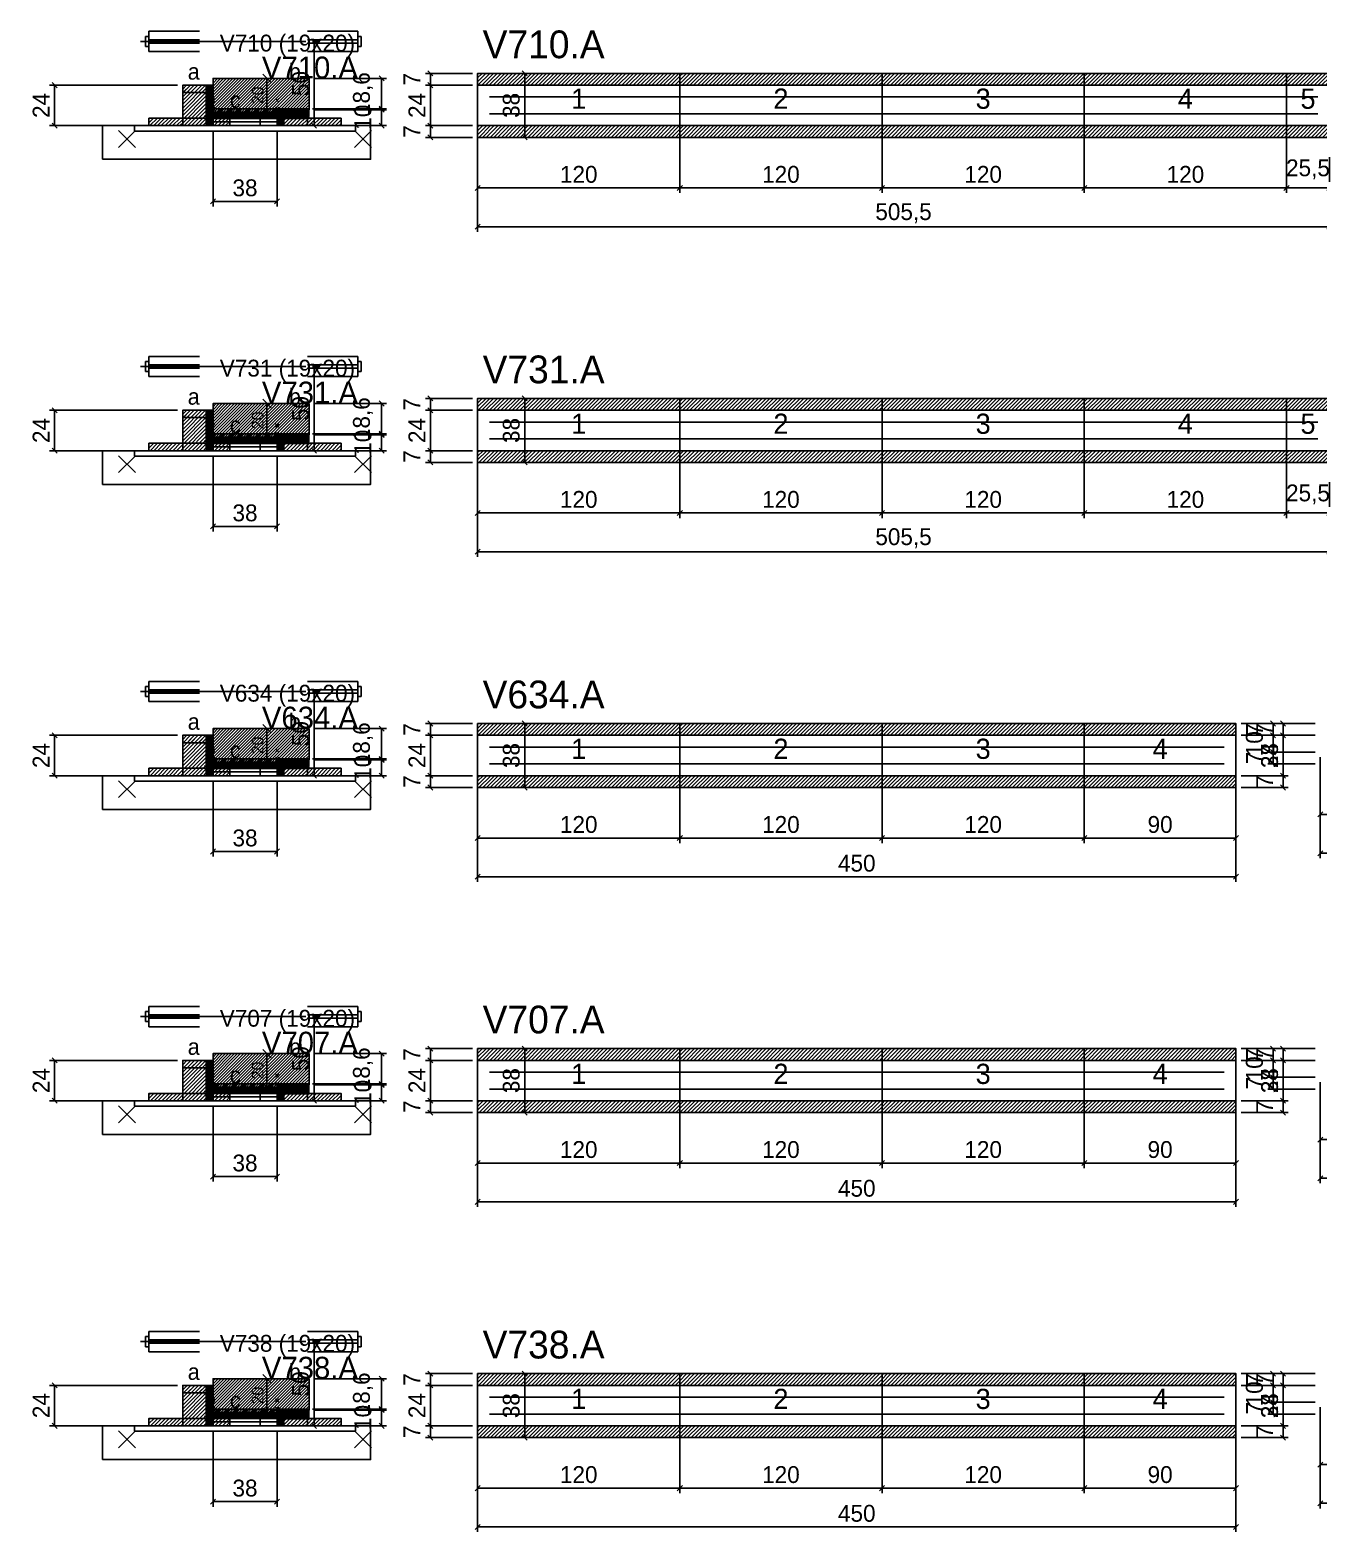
# Model space of a CAD drawing. Extents: x -9000 to 3070, y -6649 to 1250.
# Drawn here: x -69 to 696, y -5684 to -4792 of the extents above; entities that cross this region are included whole.
import ezdxf
from ezdxf.enums import TextEntityAlignment as Align

# ---------------------------------------------------------------- set-up
doc = ezdxf.new("R2010")
doc.units = 0
for name, color, linetype in [('5', 5, 'Continuous'), ('BARRA_ANCORAGEM', 126, 'Continuous'), ('barrote', 126, 'Continuous'), ('CONCRETO', 251, 'Continuous'), ('COTA', 241, 'Continuous'), ('Cota Seção (2x)', 241, 'Continuous'), ('detalhes', 7, 'Continuous'), ('Hachura', 251, 'Continuous'), ('HACHURACONCRETO', 251, 'Continuous'), ('Madeira', 126, 'Continuous'), ('NOMENCLATURA', 7, 'Continuous'), ('Painéis', 200, 'Continuous'), ('presilha', 224, 'Continuous'), ('SARR_2.2x7', 40, 'Continuous'), ('SARRAFO_2_2X7', 40, 'Continuous'), ('SCO-___-LAJ', 224, 'Continuous'), ('TENSOR', 224, 'Continuous'), ('Texto Seção', 7, 'Continuous')]:
    doc.layers.add(name, color=color, linetype=linetype)
doc.dimstyles.new('PAINEL', dxfattribs={"dimtxt": 10, "dimasz": 3, "dimexe": 3, "dimexo": 3, "dimgap": 3, "dimtad": 1, "dimblk": 'OBLIQUE', "dimblk1": 'OBLIQUE', "dimcen": 2.5, "dimclrd": 4, "dimclre": 4, "dimclrt": 240, "dimazin": 3, "dimtfac": 1, "dimtmove": 0, "dimatfit": 3})
doc.dimstyles.new('SECAO2X', dxfattribs={"dimtxt": 7, "dimasz": 5, "dimexe": 3, "dimexo": 3, "dimgap": 2, "dimtad": 3, "dimblk": 'OBLIQUE', "dimblk1": 'OBLIQUE', "dimcen": 2.5, "dimclrd": 4, "dimclre": 4, "dimclrt": 1, "dimazin": 3, "dimtfac": 1, "dimtmove": 0, "dimatfit": 3})

# ---------------------------------------------------------------- blocks, each defined once
blk = doc.blocks.new('PAR_ESQ')
for p, q in [((-1, -1), (1, 1)), ((-1, 1), (1, -1))]:
    blk.add_line(p, q)
blk = doc.blocks.new('PAR_FUNDO_ESQ')
for p, q in [((-1, -1), (1, 1)), ((-1, 1), (1, -1))]:
    blk.add_line(p, q)
blk = doc.blocks.new('PAR_FUNDO_DIR')
for p, q in [((-1, -1), (1, 1)), ((-1, 1), (1, -1))]:
    blk.add_line(p, q)
blk = doc.blocks.new('par_int_esq')
for p, q in [((-1, -1), (1, 1)), ((-1, 1), (1, -1))]:
    blk.add_line(p, q)
blk = doc.blocks.new('par_int_dir')
for p, q in [((-1, -1), (1, 1)), ((-1, 1), (1, -1))]:
    blk.add_line(p, q)
blk = doc.blocks.new('_OBLIQUE')
at = {"color": 0, "linetype": 'BYBLOCK'}
blk.add_line((-0.5, -0.5), (0.5, 0.5), dxfattribs=at)

msp = doc.modelspace()

# ---------------------------------------------------------------- hatches: boundary and pattern name
at = {"layer": 'COTA'}
h = msp.add_hatch(dxfattribs=at)
h.set_pattern_fill('ANSI31', scale=0.4)
h.paths.add_polyline_path([(40, -4841), (40, -4821), (97, -4821), (97, -4839.6), (78, -4839.6), (78, -4841)])
h = msp.add_hatch(dxfattribs=at)
h.set_pattern_fill('ANSI31', scale=0.5)
h.paths.add_polyline_path([(197, -4825), (317, -4825), (317, -4818), (197, -4818)])
h = msp.add_hatch(dxfattribs=at)
h.set_pattern_fill('ANSI31', scale=0.5)
h.paths.add_polyline_path([(317, -4825), (437, -4825), (437, -4818), (317, -4818)])
h = msp.add_hatch(dxfattribs=at)
h.set_pattern_fill('ANSI31', scale=0.5)
h.paths.add_polyline_path([(437, -4825), (557, -4825), (557, -4818), (437, -4818)])
h = msp.add_hatch(dxfattribs=at)
h.set_pattern_fill('ANSI31', scale=0.5)
h.paths.add_polyline_path([(557, -4825), (677, -4825), (677, -4818), (557, -4818)])
h = msp.add_hatch(dxfattribs=at)
h.set_pattern_fill('ANSI31', scale=0.5)
h.paths.add_polyline_path([(677, -4825), (702.5, -4825), (702.5, -4818), (677, -4818)])
h = msp.add_hatch(dxfattribs=at)
h.set_pattern_fill('ANSI31', scale=0.5)
h.paths.add_polyline_path([(197, -4856), (317, -4856), (317, -4849), (197, -4849)])
h = msp.add_hatch(dxfattribs=at)
h.set_pattern_fill('ANSI31', scale=0.5)
h.paths.add_polyline_path([(317, -4856), (437, -4856), (437, -4849), (317, -4849)])
h = msp.add_hatch(dxfattribs=at)
h.set_pattern_fill('ANSI31', scale=0.5)
h.paths.add_polyline_path([(437, -4856), (557, -4856), (557, -4849), (437, -4849)])
h = msp.add_hatch(dxfattribs=at)
h.set_pattern_fill('ANSI31', scale=0.5)
h.paths.add_polyline_path([(557, -4856), (677, -4856), (677, -4849), (557, -4849)])
h = msp.add_hatch(dxfattribs=at)
h.set_pattern_fill('ANSI31', scale=0.5)
h.paths.add_polyline_path([(677, -4856), (702.5, -4856), (702.5, -4849), (677, -4849)])
h = msp.add_hatch(dxfattribs=at)
h.set_pattern_fill('ANSI31', scale=0.5)
h.paths.add_polyline_path([(197, -5018), (317, -5018), (317, -5011), (197, -5011)])
h = msp.add_hatch(dxfattribs=at)
h.set_pattern_fill('ANSI31', scale=0.5)
h.paths.add_polyline_path([(317, -5018), (437, -5018), (437, -5011), (317, -5011)])
h = msp.add_hatch(dxfattribs=at)
h.set_pattern_fill('ANSI31', scale=0.5)
h.paths.add_polyline_path([(437, -5018), (557, -5018), (557, -5011), (437, -5011)])
h = msp.add_hatch(dxfattribs=at)
h.set_pattern_fill('ANSI31', scale=0.5)
h.paths.add_polyline_path([(557, -5018), (677, -5018), (677, -5011), (557, -5011)])
h = msp.add_hatch(dxfattribs=at)
h.set_pattern_fill('ANSI31', scale=0.5)
h.paths.add_polyline_path([(677, -5018), (702.5, -5018), (702.5, -5011), (677, -5011)])
h = msp.add_hatch(dxfattribs=at)
h.set_pattern_fill('ANSI31', scale=0.4)
h.paths.add_polyline_path([(40, -5034), (40, -5014), (97, -5014), (97, -5032.6), (78, -5032.6), (78, -5034)])
h = msp.add_hatch(dxfattribs=at)
h.set_pattern_fill('ANSI31', scale=0.5)
h.paths.add_polyline_path([(197, -5049), (317, -5049), (317, -5042), (197, -5042)])
h = msp.add_hatch(dxfattribs=at)
h.set_pattern_fill('ANSI31', scale=0.5)
h.paths.add_polyline_path([(317, -5049), (437, -5049), (437, -5042), (317, -5042)])
h = msp.add_hatch(dxfattribs=at)
h.set_pattern_fill('ANSI31', scale=0.5)
h.paths.add_polyline_path([(437, -5049), (557, -5049), (557, -5042), (437, -5042)])
h = msp.add_hatch(dxfattribs=at)
h.set_pattern_fill('ANSI31', scale=0.5)
h.paths.add_polyline_path([(557, -5049), (677, -5049), (677, -5042), (557, -5042)])
h = msp.add_hatch(dxfattribs=at)
h.set_pattern_fill('ANSI31', scale=0.5)
h.paths.add_polyline_path([(677, -5049), (702.5, -5049), (702.5, -5042), (677, -5042)])
h = msp.add_hatch(dxfattribs=at)
h.set_pattern_fill('ANSI31', scale=0.4)
h.paths.add_polyline_path([(40, -5227), (40, -5207), (97, -5207), (97, -5225.6), (78, -5225.6), (78, -5227)])
h = msp.add_hatch(dxfattribs=at)
h.set_pattern_fill('ANSI31', scale=0.5)
h.paths.add_polyline_path([(197, -5211), (317, -5211), (317, -5204), (197, -5204)])
h = msp.add_hatch(dxfattribs=at)
h.set_pattern_fill('ANSI31', scale=0.5)
h.paths.add_polyline_path([(317, -5211), (437, -5211), (437, -5204), (317, -5204)])
h = msp.add_hatch(dxfattribs=at)
h.set_pattern_fill('ANSI31', scale=0.5)
h.paths.add_polyline_path([(437, -5211), (557, -5211), (557, -5204), (437, -5204)])
h = msp.add_hatch(dxfattribs=at)
h.set_pattern_fill('ANSI31', scale=0.5)
h.paths.add_polyline_path([(557, -5211), (647, -5211), (647, -5204), (557, -5204)])
h = msp.add_hatch(dxfattribs=at)
h.set_pattern_fill('ANSI31', scale=0.5)
h.paths.add_polyline_path([(197, -5242), (317, -5242), (317, -5235), (197, -5235)])
h = msp.add_hatch(dxfattribs=at)
h.set_pattern_fill('ANSI31', scale=0.5)
h.paths.add_polyline_path([(317, -5242), (437, -5242), (437, -5235), (317, -5235)])
h = msp.add_hatch(dxfattribs=at)
h.set_pattern_fill('ANSI31', scale=0.5)
h.paths.add_polyline_path([(437, -5242), (557, -5242), (557, -5235), (437, -5235)])
h = msp.add_hatch(dxfattribs=at)
h.set_pattern_fill('ANSI31', scale=0.5)
h.paths.add_polyline_path([(557, -5242), (647, -5242), (647, -5235), (557, -5235)])
h = msp.add_hatch(dxfattribs=at)
h.set_pattern_fill('ANSI31', scale=0.4)
h.paths.add_polyline_path([(40, -5420), (40, -5400), (97, -5400), (97, -5418.6), (78, -5418.6), (78, -5420)])
h = msp.add_hatch(dxfattribs=at)
h.set_pattern_fill('ANSI31', scale=0.5)
h.paths.add_polyline_path([(197, -5404), (317, -5404), (317, -5397), (197, -5397)])
h = msp.add_hatch(dxfattribs=at)
h.set_pattern_fill('ANSI31', scale=0.5)
h.paths.add_polyline_path([(317, -5404), (437, -5404), (437, -5397), (317, -5397)])
h = msp.add_hatch(dxfattribs=at)
h.set_pattern_fill('ANSI31', scale=0.5)
h.paths.add_polyline_path([(437, -5404), (557, -5404), (557, -5397), (437, -5397)])
h = msp.add_hatch(dxfattribs=at)
h.set_pattern_fill('ANSI31', scale=0.5)
h.paths.add_polyline_path([(557, -5404), (647, -5404), (647, -5397), (557, -5397)])
h = msp.add_hatch(dxfattribs=at)
h.set_pattern_fill('ANSI31', scale=0.5)
h.paths.add_polyline_path([(197, -5435), (317, -5435), (317, -5428), (197, -5428)])
h = msp.add_hatch(dxfattribs=at)
h.set_pattern_fill('ANSI31', scale=0.5)
h.paths.add_polyline_path([(317, -5435), (437, -5435), (437, -5428), (317, -5428)])
h = msp.add_hatch(dxfattribs=at)
h.set_pattern_fill('ANSI31', scale=0.5)
h.paths.add_polyline_path([(437, -5435), (557, -5435), (557, -5428), (437, -5428)])
h = msp.add_hatch(dxfattribs=at)
h.set_pattern_fill('ANSI31', scale=0.5)
h.paths.add_polyline_path([(557, -5435), (647, -5435), (647, -5428), (557, -5428)])
h = msp.add_hatch(dxfattribs=at)
h.set_pattern_fill('ANSI31', scale=0.5)
h.paths.add_polyline_path([(197, -5597), (317, -5597), (317, -5590), (197, -5590)])
h = msp.add_hatch(dxfattribs=at)
h.set_pattern_fill('ANSI31', scale=0.5)
h.paths.add_polyline_path([(317, -5597), (437, -5597), (437, -5590), (317, -5590)])
h = msp.add_hatch(dxfattribs=at)
h.set_pattern_fill('ANSI31', scale=0.5)
h.paths.add_polyline_path([(437, -5597), (557, -5597), (557, -5590), (437, -5590)])
h = msp.add_hatch(dxfattribs=at)
h.set_pattern_fill('ANSI31', scale=0.5)
h.paths.add_polyline_path([(557, -5597), (647, -5597), (647, -5590), (557, -5590)])
h = msp.add_hatch(dxfattribs=at)
h.set_pattern_fill('ANSI31', scale=0.4)
h.paths.add_polyline_path([(40, -5613), (40, -5593), (97, -5593), (97, -5611.6), (78, -5611.6), (78, -5613)])
h = msp.add_hatch(dxfattribs=at)
h.set_pattern_fill('ANSI31', scale=0.5)
h.paths.add_polyline_path([(197, -5628), (317, -5628), (317, -5621), (197, -5621)])
h = msp.add_hatch(dxfattribs=at)
h.set_pattern_fill('ANSI31', scale=0.5)
h.paths.add_polyline_path([(317, -5628), (437, -5628), (437, -5621), (317, -5621)])
h = msp.add_hatch(dxfattribs=at)
h.set_pattern_fill('ANSI31', scale=0.5)
h.paths.add_polyline_path([(437, -5628), (557, -5628), (557, -5621), (437, -5621)])
h = msp.add_hatch(dxfattribs=at)
h.set_pattern_fill('ANSI31', scale=0.5)
h.paths.add_polyline_path([(557, -5628), (647, -5628), (647, -5621), (557, -5621)])
at = {"layer": 'Hachura'}
h = msp.add_hatch(dxfattribs=at)
h.set_pattern_fill('ANSI31', scale=0.5)
h.paths.add_polyline_path([(22, -4849), (36, -4849), (36, -4825), (22, -4825)])
h = msp.add_hatch(dxfattribs=at)
h.set_pattern_fill('ANSI31', scale=0.5)
h.paths.add_polyline_path([(22, -4829.4), (36, -4829.4), (36, -4825), (22, -4825)])
h = msp.add_hatch(dxfattribs=at)
h.set_pattern_fill('SOLID')
h.paths.add_polyline_path([(36, -4849), (40, -4849), (40, -4825), (36, -4825)])
h = msp.add_hatch(dxfattribs=at)
h.set_pattern_fill('SOLID')
h.paths.add_polyline_path([(40, -4844.6), (78, -4844.6), (78, -4841), (40, -4841)])
h = msp.add_hatch(dxfattribs=at)
h.set_pattern_fill('SOLID')
h.paths.add_polyline_path([(78, -4849), (82, -4849), (82, -4839), (78, -4839)])
h = msp.add_hatch(dxfattribs=at)
h.set_pattern_fill('SOLID')
h.paths.add_polyline_path([(78, -4839), (97, -4839), (97, -4845), (78, -4845)])
h = msp.add_hatch(dxfattribs=at)
h.set_pattern_fill('ANSI31', scale=0.5)
h.paths.add_polyline_path([(82, -4849), (96, -4849), (96, -4839), (82, -4839)])
h = msp.add_hatch(dxfattribs=at)
h.set_pattern_fill('ANSI31', scale=0.5)
h.paths.add_polyline_path([(82, -4843.4), (96, -4843.4), (96, -4839), (82, -4839)])
h = msp.add_hatch(dxfattribs=at)
h.set_pattern_fill('ANSI31', scale=0.5)
h.paths.add_polyline_path([(2, -4849), (22, -4849), (22, -4844.6), (2, -4844.6)])
h = msp.add_hatch(dxfattribs=at)
h.set_pattern_fill('ANSI31', scale=0.5)
h.paths.add_polyline_path([(40, -4849), (50, -4849), (50, -4844.6), (40, -4844.6)])
h = msp.add_hatch(dxfattribs=at)
h.set_pattern_fill('ANSI31', scale=0.5)
h.paths.add_polyline_path([(96, -4849), (116, -4849), (116, -4844.6), (96, -4844.6)])
h = msp.add_hatch(dxfattribs=at)
h.set_pattern_fill('ANSI31', scale=0.5)
h.paths.add_polyline_path([(22, -5042), (36, -5042), (36, -5018), (22, -5018)])
h = msp.add_hatch(dxfattribs=at)
h.set_pattern_fill('ANSI31', scale=0.5)
h.paths.add_polyline_path([(22, -5022.4), (36, -5022.4), (36, -5018), (22, -5018)])
h = msp.add_hatch(dxfattribs=at)
h.set_pattern_fill('SOLID')
h.paths.add_polyline_path([(36, -5042), (40, -5042), (40, -5018), (36, -5018)])
h = msp.add_hatch(dxfattribs=at)
h.set_pattern_fill('ANSI31', scale=0.5)
h.paths.add_polyline_path([(2, -5042), (22, -5042), (22, -5037.6), (2, -5037.6)])
h = msp.add_hatch(dxfattribs=at)
h.set_pattern_fill('SOLID')
h.paths.add_polyline_path([(40, -5037.6), (78, -5037.6), (78, -5034), (40, -5034)])
h = msp.add_hatch(dxfattribs=at)
h.set_pattern_fill('ANSI31', scale=0.5)
h.paths.add_polyline_path([(40, -5042), (50, -5042), (50, -5037.6), (40, -5037.6)])
h = msp.add_hatch(dxfattribs=at)
h.set_pattern_fill('SOLID')
h.paths.add_polyline_path([(78, -5042), (82, -5042), (82, -5032), (78, -5032)])
h = msp.add_hatch(dxfattribs=at)
h.set_pattern_fill('SOLID')
h.paths.add_polyline_path([(78, -5032), (97, -5032), (97, -5038), (78, -5038)])
h = msp.add_hatch(dxfattribs=at)
h.set_pattern_fill('ANSI31', scale=0.5)
h.paths.add_polyline_path([(82, -5042), (96, -5042), (96, -5032), (82, -5032)])
h = msp.add_hatch(dxfattribs=at)
h.set_pattern_fill('ANSI31', scale=0.5)
h.paths.add_polyline_path([(82, -5036.4), (96, -5036.4), (96, -5032), (82, -5032)])
h = msp.add_hatch(dxfattribs=at)
h.set_pattern_fill('ANSI31', scale=0.5)
h.paths.add_polyline_path([(96, -5042), (116, -5042), (116, -5037.6), (96, -5037.6)])
h = msp.add_hatch(dxfattribs=at)
h.set_pattern_fill('ANSI31', scale=0.5)
h.paths.add_polyline_path([(22, -5235), (36, -5235), (36, -5211), (22, -5211)])
h = msp.add_hatch(dxfattribs=at)
h.set_pattern_fill('ANSI31', scale=0.5)
h.paths.add_polyline_path([(22, -5215.4), (36, -5215.4), (36, -5211), (22, -5211)])
h = msp.add_hatch(dxfattribs=at)
h.set_pattern_fill('SOLID')
h.paths.add_polyline_path([(36, -5235), (40, -5235), (40, -5211), (36, -5211)])
h = msp.add_hatch(dxfattribs=at)
h.set_pattern_fill('SOLID')
h.paths.add_polyline_path([(78, -5235), (82, -5235), (82, -5225), (78, -5225)])
h = msp.add_hatch(dxfattribs=at)
h.set_pattern_fill('SOLID')
h.paths.add_polyline_path([(78, -5225), (97, -5225), (97, -5231), (78, -5231)])
h = msp.add_hatch(dxfattribs=at)
h.set_pattern_fill('ANSI31', scale=0.5)
h.paths.add_polyline_path([(82, -5235), (96, -5235), (96, -5225), (82, -5225)])
h = msp.add_hatch(dxfattribs=at)
h.set_pattern_fill('ANSI31', scale=0.5)
h.paths.add_polyline_path([(82, -5229.4), (96, -5229.4), (96, -5225), (82, -5225)])
h = msp.add_hatch(dxfattribs=at)
h.set_pattern_fill('ANSI31', scale=0.5)
h.paths.add_polyline_path([(2, -5235), (22, -5235), (22, -5230.6), (2, -5230.6)])
h = msp.add_hatch(dxfattribs=at)
h.set_pattern_fill('SOLID')
h.paths.add_polyline_path([(40, -5230.6), (78, -5230.6), (78, -5227), (40, -5227)])
h = msp.add_hatch(dxfattribs=at)
h.set_pattern_fill('ANSI31', scale=0.5)
h.paths.add_polyline_path([(40, -5235), (50, -5235), (50, -5230.6), (40, -5230.6)])
h = msp.add_hatch(dxfattribs=at)
h.set_pattern_fill('ANSI31', scale=0.5)
h.paths.add_polyline_path([(96, -5235), (116, -5235), (116, -5230.6), (96, -5230.6)])
h = msp.add_hatch(dxfattribs=at)
h.set_pattern_fill('ANSI31', scale=0.5)
h.paths.add_polyline_path([(22, -5428), (36, -5428), (36, -5404), (22, -5404)])
h = msp.add_hatch(dxfattribs=at)
h.set_pattern_fill('ANSI31', scale=0.5)
h.paths.add_polyline_path([(22, -5408.4), (36, -5408.4), (36, -5404), (22, -5404)])
h = msp.add_hatch(dxfattribs=at)
h.set_pattern_fill('SOLID')
h.paths.add_polyline_path([(36, -5428), (40, -5428), (40, -5404), (36, -5404)])
h = msp.add_hatch(dxfattribs=at)
h.set_pattern_fill('SOLID')
h.paths.add_polyline_path([(40, -5423.6), (78, -5423.6), (78, -5420), (40, -5420)])
h = msp.add_hatch(dxfattribs=at)
h.set_pattern_fill('SOLID')
h.paths.add_polyline_path([(78, -5428), (82, -5428), (82, -5418), (78, -5418)])
h = msp.add_hatch(dxfattribs=at)
h.set_pattern_fill('SOLID')
h.paths.add_polyline_path([(78, -5418), (97, -5418), (97, -5424), (78, -5424)])
h = msp.add_hatch(dxfattribs=at)
h.set_pattern_fill('ANSI31', scale=0.5)
h.paths.add_polyline_path([(82, -5428), (96, -5428), (96, -5418), (82, -5418)])
h = msp.add_hatch(dxfattribs=at)
h.set_pattern_fill('ANSI31', scale=0.5)
h.paths.add_polyline_path([(82, -5422.4), (96, -5422.4), (96, -5418), (82, -5418)])
h = msp.add_hatch(dxfattribs=at)
h.set_pattern_fill('ANSI31', scale=0.5)
h.paths.add_polyline_path([(2, -5428), (22, -5428), (22, -5423.6), (2, -5423.6)])
h = msp.add_hatch(dxfattribs=at)
h.set_pattern_fill('ANSI31', scale=0.5)
h.paths.add_polyline_path([(40, -5428), (50, -5428), (50, -5423.6), (40, -5423.6)])
h = msp.add_hatch(dxfattribs=at)
h.set_pattern_fill('ANSI31', scale=0.5)
h.paths.add_polyline_path([(96, -5428), (116, -5428), (116, -5423.6), (96, -5423.6)])
h = msp.add_hatch(dxfattribs=at)
h.set_pattern_fill('ANSI31', scale=0.5)
h.paths.add_polyline_path([(22, -5621), (36, -5621), (36, -5597), (22, -5597)])
h = msp.add_hatch(dxfattribs=at)
h.set_pattern_fill('ANSI31', scale=0.5)
h.paths.add_polyline_path([(22, -5601.4), (36, -5601.4), (36, -5597), (22, -5597)])
h = msp.add_hatch(dxfattribs=at)
h.set_pattern_fill('SOLID')
h.paths.add_polyline_path([(36, -5621), (40, -5621), (40, -5597), (36, -5597)])
h = msp.add_hatch(dxfattribs=at)
h.set_pattern_fill('ANSI31', scale=0.5)
h.paths.add_polyline_path([(2, -5621), (22, -5621), (22, -5616.6), (2, -5616.6)])
h = msp.add_hatch(dxfattribs=at)
h.set_pattern_fill('SOLID')
h.paths.add_polyline_path([(40, -5616.6), (78, -5616.6), (78, -5613), (40, -5613)])
h = msp.add_hatch(dxfattribs=at)
h.set_pattern_fill('ANSI31', scale=0.5)
h.paths.add_polyline_path([(40, -5621), (50, -5621), (50, -5616.6), (40, -5616.6)])
h = msp.add_hatch(dxfattribs=at)
h.set_pattern_fill('SOLID')
h.paths.add_polyline_path([(78, -5621), (82, -5621), (82, -5611), (78, -5611)])
h = msp.add_hatch(dxfattribs=at)
h.set_pattern_fill('SOLID')
h.paths.add_polyline_path([(78, -5611), (97, -5611), (97, -5617), (78, -5617)])
h = msp.add_hatch(dxfattribs=at)
h.set_pattern_fill('ANSI31', scale=0.5)
h.paths.add_polyline_path([(82, -5621), (96, -5621), (96, -5611), (82, -5611)])
h = msp.add_hatch(dxfattribs=at)
h.set_pattern_fill('ANSI31', scale=0.5)
h.paths.add_polyline_path([(82, -5615.4), (96, -5615.4), (96, -5611), (82, -5611)])
h = msp.add_hatch(dxfattribs=at)
h.set_pattern_fill('ANSI31', scale=0.5)
h.paths.add_polyline_path([(96, -5621), (116, -5621), (116, -5616.6), (96, -5616.6)])
at = {"layer": 'HACHURACONCRETO'}
h = msp.add_hatch(dxfattribs=at)
h.set_pattern_fill('ANSI31', scale=0.3)
h.paths.add_polyline_path([(40, -4844.6), (78, -4844.6), (78, -4839), (40, -4839)])
h = msp.add_hatch(dxfattribs=at)
h.set_pattern_fill('ANSI31', scale=0.3)
h.paths.add_polyline_path([(40, -5037.6), (78, -5037.6), (78, -5032), (40, -5032)])
h = msp.add_hatch(dxfattribs=at)
h.set_pattern_fill('ANSI31', scale=0.3)
h.paths.add_polyline_path([(40, -5230.6), (78, -5230.6), (78, -5225), (40, -5225)])
h = msp.add_hatch(dxfattribs=at)
h.set_pattern_fill('ANSI31', scale=0.3)
h.paths.add_polyline_path([(40, -5423.6), (78, -5423.6), (78, -5418), (40, -5418)])
h = msp.add_hatch(dxfattribs=at)
h.set_pattern_fill('ANSI31', scale=0.3)
h.paths.add_polyline_path([(40, -5616.6), (78, -5616.6), (78, -5611), (40, -5611)])

# ---------------------------------------------------------------- linework, layer by layer
for p, q in [((0, -4796), (0, -4802)), ((2, -4796), (0, -4796)), ((2, -4793), (32, -4793)), ((2, -4793), (2, -4805)), ((96, -4793), (126, -4793)), ((126, -4793), (126, -4805)), ((126, -4796), (128, -4796)), ((128, -4796), (128, -4802)), ((2, -4802), (0, -4802)), ((2, -4798), (32, -4798)), ((2, -4800), (32, -4800)), ((2, -4805), (32, -4805)), ((96, -4798), (126, -4798)), ((96, -4800), (126, -4800)), ((96, -4805), (126, -4805)), ((126, -4802), (128, -4802)), ((0, -4989), (0, -4995)), ((2, -4989), (0, -4989)), ((2, -4986), (32, -4986)), ((2, -4986), (2, -4998)), ((2, -4991), (32, -4991)), ((2, -4993), (32, -4993)), ((96, -4986), (126, -4986)), ((96, -4991), (126, -4991)), ((96, -4993), (126, -4993)), ((126, -4986), (126, -4998)), ((126, -4989), (128, -4989)), ((128, -4989), (128, -4995)), ((2, -4995), (0, -4995)), ((2, -4998), (32, -4998)), ((96, -4998), (126, -4998)), ((126, -4995), (128, -4995)), ((2, -5179), (32, -5179)), ((2, -5179), (2, -5191)), ((96, -5179), (126, -5179)), ((126, -5179), (126, -5191)), ((0, -5182), (0, -5188)), ((2, -5182), (0, -5182)), ((2, -5188), (0, -5188)), ((2, -5184), (32, -5184)), ((2, -5186), (32, -5186)), ((96, -5184), (126, -5184)), ((96, -5186), (126, -5186)), ((126, -5182), (128, -5182)), ((126, -5188), (128, -5188)), ((128, -5182), (128, -5188)), ((2, -5191), (32, -5191)), ((96, -5191), (126, -5191)), ((0, -5375), (0, -5381)), ((2, -5375), (0, -5375)), ((2, -5372), (32, -5372)), ((2, -5372), (2, -5384)), ((2, -5377), (32, -5377)), ((96, -5372), (126, -5372)), ((96, -5377), (126, -5377)), ((126, -5372), (126, -5384)), ((126, -5375), (128, -5375)), ((128, -5375), (128, -5381)), ((2, -5381), (0, -5381)), ((2, -5379), (32, -5379)), ((2, -5384), (32, -5384)), ((96, -5379), (126, -5379)), ((96, -5384), (126, -5384)), ((126, -5381), (128, -5381)), ((0, -5568), (0, -5574)), ((2, -5568), (0, -5568)), ((2, -5565), (32, -5565)), ((2, -5565), (2, -5577)), ((2, -5570), (32, -5570)), ((2, -5572), (32, -5572)), ((96, -5565), (126, -5565)), ((96, -5570), (126, -5570)), ((96, -5572), (126, -5572)), ((126, -5565), (126, -5577)), ((126, -5568), (128, -5568)), ((128, -5568), (128, -5574)), ((2, -5574), (0, -5574)), ((2, -5577), (32, -5577)), ((96, -5577), (126, -5577)), ((126, -5574), (128, -5574))]:
    msp.add_line(p, q)
at = {"layer": 'BARRA_ANCORAGEM'}
for p, q in [((40, -4841.3), (78, -4841.3)), ((40, -4843.3), (40, -4841.3)), ((78, -4843.3), (78, -4841.3)), ((40, -4843.3), (78, -4843.3)), ((40, -4844.7), (78, -4844.7)), ((40, -4846.7), (40, -4844.7)), ((40, -4846.7), (78, -4846.7)), ((78, -4846.7), (78, -4844.7)), ((40, -5034.3), (78, -5034.3)), ((40, -5036.3), (40, -5034.3)), ((40, -5036.3), (78, -5036.3)), ((40, -5037.7), (78, -5037.7)), ((40, -5039.7), (40, -5037.7)), ((78, -5036.3), (78, -5034.3)), ((78, -5039.7), (78, -5037.7)), ((40, -5039.7), (78, -5039.7)), ((40, -5227.3), (78, -5227.3)), ((40, -5229.3), (40, -5227.3)), ((40, -5229.3), (78, -5229.3)), ((40, -5230.7), (78, -5230.7)), ((40, -5232.7), (40, -5230.7)), ((40, -5232.7), (78, -5232.7)), ((78, -5229.3), (78, -5227.3)), ((78, -5232.7), (78, -5230.7)), ((40, -5420.3), (78, -5420.3)), ((40, -5422.3), (40, -5420.3)), ((78, -5422.3), (78, -5420.3)), ((40, -5422.3), (78, -5422.3)), ((40, -5423.7), (78, -5423.7)), ((40, -5425.7), (40, -5423.7)), ((40, -5425.7), (78, -5425.7)), ((78, -5425.7), (78, -5423.7)), ((40, -5613.3), (78, -5613.3)), ((40, -5615.3), (40, -5613.3)), ((40, -5615.3), (78, -5615.3)), ((40, -5616.7), (78, -5616.7)), ((40, -5618.7), (40, -5616.7)), ((78, -5615.3), (78, -5613.3)), ((78, -5618.7), (78, -5616.7)), ((40, -5618.7), (78, -5618.7))]:
    msp.add_line(p, q, dxfattribs=at)
at = {"layer": 'barrote'}
for points in [[(-25.5, -4869), (133.5, -4869), (133.5, -4849), (-25.5, -4849)], [(-25.5, -5062), (133.5, -5062), (133.5, -5042), (-25.5, -5042)], [(-25.5, -5255), (133.5, -5255), (133.5, -5235), (-25.5, -5235)], [(-25.5, -5448), (133.5, -5448), (133.5, -5428), (-25.5, -5428)], [(-25.5, -5641), (133.5, -5641), (133.5, -5621), (-25.5, -5621)]]:
    msp.add_lwpolyline(points, close=True, dxfattribs=at)
at = {"layer": 'CONCRETO'}
for points in [[(40, -4841), (40, -4821), (97, -4821), (97, -4839.6), (78, -4839.6), (78, -4841)], [(40, -5034), (40, -5014), (97, -5014), (97, -5032.6), (78, -5032.6), (78, -5034)], [(40, -5227), (40, -5207), (97, -5207), (97, -5225.6), (78, -5225.6), (78, -5227)], [(40, -5420), (40, -5400), (97, -5400), (97, -5418.6), (78, -5418.6), (78, -5420)], [(40, -5613), (40, -5593), (97, -5593), (97, -5611.6), (78, -5611.6), (78, -5613)]]:
    msp.add_lwpolyline(points, close=True, dxfattribs=at)
at = {"layer": 'HACHURACONCRETO'}
for points in [[(40, -4844.6), (78, -4844.6), (78, -4839), (40, -4839)], [(40, -5037.6), (78, -5037.6), (78, -5032), (40, -5032)], [(40, -5230.6), (78, -5230.6), (78, -5225), (40, -5225)], [(40, -5423.6), (78, -5423.6), (78, -5418), (40, -5418)], [(40, -5616.6), (78, -5616.6), (78, -5611), (40, -5611)]]:
    msp.add_lwpolyline(points, close=True, dxfattribs=at)
at = {"layer": 'Madeira'}
for points in [[(22, -4849), (36, -4849), (36, -4825), (22, -4825)], [(22, -4829.4), (36, -4829.4), (36, -4825), (22, -4825)], [(82, -4849), (96, -4849), (96, -4839), (82, -4839)], [(82, -4843.4), (96, -4843.4), (96, -4839), (82, -4839)], [(2, -4849), (22, -4849), (22, -4844.6), (2, -4844.6)], [(22, -4849), (36, -4849), (36, -4844.6), (22, -4844.6)], [(40, -4849), (50, -4849), (50, -4844.6), (40, -4844.6)], [(68, -4849), (78, -4849), (78, -4844.6), (68, -4844.6)], [(96, -4849), (116, -4849), (116, -4844.6), (96, -4844.6)], [(22, -5042), (36, -5042), (36, -5018), (22, -5018)], [(22, -5022.4), (36, -5022.4), (36, -5018), (22, -5018)], [(2, -5042), (22, -5042), (22, -5037.6), (2, -5037.6)], [(22, -5042), (36, -5042), (36, -5037.6), (22, -5037.6)], [(40, -5042), (50, -5042), (50, -5037.6), (40, -5037.6)], [(68, -5042), (78, -5042), (78, -5037.6), (68, -5037.6)], [(82, -5042), (96, -5042), (96, -5032), (82, -5032)], [(82, -5036.4), (96, -5036.4), (96, -5032), (82, -5032)], [(96, -5042), (116, -5042), (116, -5037.6), (96, -5037.6)], [(22, -5235), (36, -5235), (36, -5211), (22, -5211)], [(22, -5215.4), (36, -5215.4), (36, -5211), (22, -5211)], [(82, -5235), (96, -5235), (96, -5225), (82, -5225)], [(82, -5229.4), (96, -5229.4), (96, -5225), (82, -5225)], [(2, -5235), (22, -5235), (22, -5230.6), (2, -5230.6)], [(22, -5235), (36, -5235), (36, -5230.6), (22, -5230.6)], [(40, -5235), (50, -5235), (50, -5230.6), (40, -5230.6)], [(68, -5235), (78, -5235), (78, -5230.6), (68, -5230.6)], [(96, -5235), (116, -5235), (116, -5230.6), (96, -5230.6)], [(22, -5428), (36, -5428), (36, -5404), (22, -5404)], [(22, -5408.4), (36, -5408.4), (36, -5404), (22, -5404)], [(82, -5428), (96, -5428), (96, -5418), (82, -5418)], [(82, -5422.4), (96, -5422.4), (96, -5418), (82, -5418)], [(2, -5428), (22, -5428), (22, -5423.6), (2, -5423.6)], [(22, -5428), (36, -5428), (36, -5423.6), (22, -5423.6)], [(40, -5428), (50, -5428), (50, -5423.6), (40, -5423.6)], [(68, -5428), (78, -5428), (78, -5423.6), (68, -5423.6)], [(96, -5428), (116, -5428), (116, -5423.6), (96, -5423.6)], [(22, -5621), (36, -5621), (36, -5597), (22, -5597)], [(22, -5601.4), (36, -5601.4), (36, -5597), (22, -5597)], [(2, -5621), (22, -5621), (22, -5616.6), (2, -5616.6)], [(22, -5621), (36, -5621), (36, -5616.6), (22, -5616.6)], [(40, -5621), (50, -5621), (50, -5616.6), (40, -5616.6)], [(68, -5621), (78, -5621), (78, -5616.6), (68, -5616.6)], [(82, -5621), (96, -5621), (96, -5611), (82, -5611)], [(82, -5615.4), (96, -5615.4), (96, -5611), (82, -5611)], [(96, -5621), (116, -5621), (116, -5616.6), (96, -5616.6)]]:
    msp.add_lwpolyline(points, close=True, dxfattribs=at)
at = {"layer": 'Painéis'}
for p, q in [((197, -4825), (317, -4825)), ((197, -4849), (197, -4825)), ((317, -4849), (317, -4825)), ((317, -4849), (317, -4825)), ((317, -4825), (437, -4825)), ((317, -4849), (317, -4825)), ((437, -4849), (437, -4825)), ((437, -4849), (437, -4825)), ((437, -4825), (557, -4825)), ((437, -4849), (437, -4825)), ((557, -4849), (557, -4825)), ((557, -4849), (557, -4825)), ((557, -4825), (677, -4825)), ((557, -4849), (557, -4825)), ((677, -4849), (677, -4825)), ((677, -4849), (677, -4825)), ((677, -4825), (702.5, -4825)), ((677, -4849), (677, -4825)), ((197, -4849), (317, -4849)), ((317, -4849), (437, -4849)), ((437, -4849), (557, -4849)), ((557, -4849), (677, -4849)), ((677, -4849), (702.5, -4849)), ((197, -5018), (317, -5018)), ((197, -5042), (197, -5018)), ((317, -5042), (317, -5018)), ((317, -5042), (317, -5018)), ((317, -5018), (437, -5018)), ((317, -5042), (317, -5018)), ((437, -5042), (437, -5018)), ((437, -5042), (437, -5018)), ((437, -5018), (557, -5018)), ((437, -5042), (437, -5018)), ((557, -5042), (557, -5018)), ((557, -5042), (557, -5018)), ((557, -5018), (677, -5018)), ((557, -5042), (557, -5018)), ((677, -5042), (677, -5018)), ((677, -5042), (677, -5018)), ((677, -5018), (702.5, -5018)), ((677, -5042), (677, -5018)), ((197, -5042), (317, -5042)), ((317, -5042), (437, -5042)), ((437, -5042), (557, -5042)), ((557, -5042), (677, -5042)), ((677, -5042), (702.5, -5042)), ((197, -5211), (317, -5211)), ((197, -5235), (197, -5211)), ((317, -5235), (317, -5211)), ((317, -5235), (317, -5211)), ((317, -5211), (437, -5211)), ((317, -5235), (317, -5211)), ((437, -5235), (437, -5211)), ((437, -5235), (437, -5211)), ((437, -5211), (557, -5211)), ((437, -5235), (437, -5211)), ((557, -5235), (557, -5211)), ((557, -5235), (557, -5211)), ((557, -5211), (647, -5211)), ((557, -5235), (557, -5211)), ((647, -5235), (647, -5211)), ((197, -5235), (317, -5235)), ((317, -5235), (437, -5235)), ((437, -5235), (557, -5235)), ((557, -5235), (647, -5235)), ((197, -5404), (317, -5404)), ((197, -5428), (197, -5404)), ((317, -5428), (317, -5404)), ((317, -5428), (317, -5404)), ((317, -5404), (437, -5404)), ((317, -5428), (317, -5404)), ((437, -5428), (437, -5404)), ((437, -5428), (437, -5404)), ((437, -5404), (557, -5404)), ((437, -5428), (437, -5404)), ((557, -5428), (557, -5404)), ((557, -5428), (557, -5404)), ((557, -5404), (647, -5404)), ((557, -5428), (557, -5404)), ((647, -5428), (647, -5404)), ((197, -5428), (317, -5428)), ((317, -5428), (437, -5428)), ((437, -5428), (557, -5428)), ((557, -5428), (647, -5428)), ((197, -5597), (317, -5597)), ((197, -5621), (197, -5597)), ((317, -5621), (317, -5597)), ((317, -5621), (317, -5597)), ((317, -5597), (437, -5597)), ((317, -5621), (317, -5597)), ((437, -5621), (437, -5597)), ((437, -5621), (437, -5597)), ((437, -5597), (557, -5597)), ((437, -5621), (437, -5597)), ((557, -5621), (557, -5597)), ((557, -5621), (557, -5597)), ((557, -5597), (647, -5597)), ((557, -5621), (557, -5597)), ((647, -5621), (647, -5597)), ((197, -5621), (317, -5621)), ((317, -5621), (437, -5621)), ((437, -5621), (557, -5621)), ((557, -5621), (647, -5621))]:
    msp.add_line(p, q, dxfattribs=at)
for points in [[(36, -4849), (40, -4849), (40, -4825), (36, -4825)], [(40, -4844.6), (78, -4844.6), (78, -4841), (40, -4841)], [(78, -4849), (82, -4849), (82, -4839), (78, -4839)], [(78, -4839), (97, -4839), (97, -4839.6), (78, -4839.6)], [(36, -5042), (40, -5042), (40, -5018), (36, -5018)], [(40, -5037.6), (78, -5037.6), (78, -5034), (40, -5034)], [(78, -5042), (82, -5042), (82, -5032), (78, -5032)], [(78, -5032), (97, -5032), (97, -5032.6), (78, -5032.6)], [(36, -5235), (40, -5235), (40, -5211), (36, -5211)], [(78, -5235), (82, -5235), (82, -5225), (78, -5225)], [(78, -5225), (97, -5225), (97, -5225.6), (78, -5225.6)], [(40, -5230.6), (78, -5230.6), (78, -5227), (40, -5227)], [(36, -5428), (40, -5428), (40, -5404), (36, -5404)], [(40, -5423.6), (78, -5423.6), (78, -5420), (40, -5420)], [(78, -5428), (82, -5428), (82, -5418), (78, -5418)], [(78, -5418), (97, -5418), (97, -5418.6), (78, -5418.6)], [(36, -5621), (40, -5621), (40, -5597), (36, -5597)], [(40, -5616.6), (78, -5616.6), (78, -5613), (40, -5613)], [(78, -5621), (82, -5621), (82, -5611), (78, -5611)], [(78, -5611), (97, -5611), (97, -5611.6), (78, -5611.6)]]:
    msp.add_lwpolyline(points, close=True, dxfattribs=at)
at = {"layer": 'presilha'}
for p, q in [((-16, -4862), (-6, -4852)), ((-16, -4852), (-6, -4862)), ((124, -4862), (134, -4852)), ((124, -4852), (134, -4862)), ((-16, -5055), (-6, -5045)), ((-16, -5045), (-6, -5055)), ((124, -5055), (134, -5045)), ((124, -5045), (134, -5055)), ((-16, -5248), (-6, -5238)), ((-16, -5238), (-6, -5248)), ((124, -5248), (134, -5238)), ((124, -5238), (134, -5248)), ((-16, -5441), (-6, -5431)), ((-16, -5431), (-6, -5441)), ((124, -5441), (134, -5431)), ((124, -5431), (134, -5441)), ((-16, -5634), (-6, -5624)), ((-16, -5624), (-6, -5634)), ((124, -5634), (134, -5624)), ((124, -5624), (134, -5634))]:
    msp.add_line(p, q, dxfattribs=at)
at = {"layer": 'SARR_2.2x7'}
for points in [[(204, -4832), (317, -4832)], [(204, -4832), (317, -4832)], [(317, -4832), (437, -4832)], [(317, -4832), (437, -4832)], [(437, -4832), (557, -4832)], [(437, -4832), (557, -4832)], [(557, -4832), (677, -4832)], [(557, -4832), (677, -4832)], [(677, -4832), (695.5, -4832)], [(677, -4832), (695.5, -4832)], [(204, -4842), (317, -4842)], [(204, -4842), (317, -4842)], [(317, -4842), (437, -4842)], [(317, -4842), (437, -4842)], [(437, -4842), (557, -4842)], [(437, -4842), (557, -4842)], [(557, -4842), (677, -4842)], [(557, -4842), (677, -4842)], [(677, -4842), (695.5, -4842)], [(677, -4842), (695.5, -4842)], [(204, -5025), (317, -5025)], [(204, -5025), (317, -5025)], [(317, -5025), (437, -5025)], [(317, -5025), (437, -5025)], [(437, -5025), (557, -5025)], [(437, -5025), (557, -5025)], [(557, -5025), (677, -5025)], [(557, -5025), (677, -5025)], [(677, -5025), (695.5, -5025)], [(677, -5025), (695.5, -5025)], [(204, -5035), (317, -5035)], [(204, -5035), (317, -5035)], [(317, -5035), (437, -5035)], [(317, -5035), (437, -5035)], [(437, -5035), (557, -5035)], [(437, -5035), (557, -5035)], [(557, -5035), (677, -5035)], [(557, -5035), (677, -5035)], [(677, -5035), (695.5, -5035)], [(677, -5035), (695.5, -5035)], [(204, -5218), (317, -5218)], [(204, -5218), (317, -5218)], [(317, -5218), (437, -5218)], [(317, -5218), (437, -5218)], [(437, -5218), (557, -5218)], [(437, -5218), (557, -5218)], [(557, -5218), (640, -5218)], [(557, -5218), (640, -5218)], [(204, -5228), (317, -5228)], [(204, -5228), (317, -5228)], [(317, -5228), (437, -5228)], [(317, -5228), (437, -5228)], [(437, -5228), (557, -5228)], [(437, -5228), (557, -5228)], [(557, -5228), (640, -5228)], [(557, -5228), (640, -5228)], [(204, -5411), (317, -5411)], [(204, -5411), (317, -5411)], [(317, -5411), (437, -5411)], [(317, -5411), (437, -5411)], [(437, -5411), (557, -5411)], [(437, -5411), (557, -5411)], [(557, -5411), (640, -5411)], [(557, -5411), (640, -5411)], [(204, -5421), (317, -5421)], [(204, -5421), (317, -5421)], [(317, -5421), (437, -5421)], [(317, -5421), (437, -5421)], [(437, -5421), (557, -5421)], [(437, -5421), (557, -5421)], [(557, -5421), (640, -5421)], [(557, -5421), (640, -5421)], [(204, -5604), (317, -5604)], [(204, -5604), (317, -5604)], [(317, -5604), (437, -5604)], [(317, -5604), (437, -5604)], [(437, -5604), (557, -5604)], [(437, -5604), (557, -5604)], [(557, -5604), (640, -5604)], [(557, -5604), (640, -5604)], [(204, -5614), (317, -5614)], [(204, -5614), (317, -5614)], [(317, -5614), (437, -5614)], [(317, -5614), (437, -5614)], [(437, -5614), (557, -5614)], [(437, -5614), (557, -5614)], [(557, -5614), (640, -5614)], [(557, -5614), (640, -5614)]]:
    msp.add_lwpolyline(points, dxfattribs=at)
at = {"layer": 'SARRAFO_2_2X7'}
for p, q in [((36, -4834.2), (36, -4829.8)), ((36, -4829.8), (40, -4829.8)), ((40, -4834.2), (40, -4829.8)), ((36, -4834.2), (40, -4834.2)), ((36, -4844.2), (36, -4839.8)), ((36, -4839.8), (40, -4839.8)), ((40, -4844.2), (40, -4839.8)), ((78, -4846.2), (78, -4841.8)), ((78, -4841.8), (82, -4841.8)), ((82, -4846.2), (82, -4841.8)), ((36, -4844.2), (40, -4844.2)), ((78, -4846.2), (82, -4846.2)), ((36, -5027.2), (36, -5022.8)), ((36, -5022.8), (40, -5022.8)), ((36, -5027.2), (40, -5027.2)), ((40, -5027.2), (40, -5022.8)), ((36, -5037.2), (36, -5032.8)), ((36, -5032.8), (40, -5032.8)), ((36, -5037.2), (40, -5037.2)), ((40, -5037.2), (40, -5032.8)), ((78, -5039.2), (78, -5034.8)), ((78, -5034.8), (82, -5034.8)), ((82, -5039.2), (82, -5034.8)), ((78, -5039.2), (82, -5039.2)), ((36, -5220.2), (36, -5215.8)), ((36, -5215.8), (40, -5215.8)), ((40, -5220.2), (40, -5215.8)), ((36, -5220.2), (40, -5220.2)), ((36, -5230.2), (36, -5225.8)), ((36, -5225.8), (40, -5225.8)), ((36, -5230.2), (40, -5230.2)), ((40, -5230.2), (40, -5225.8)), ((78, -5232.2), (78, -5227.8)), ((78, -5227.8), (82, -5227.8)), ((78, -5232.2), (82, -5232.2)), ((82, -5232.2), (82, -5227.8)), ((36, -5413.2), (36, -5408.8)), ((36, -5408.8), (40, -5408.8)), ((40, -5413.2), (40, -5408.8)), ((36, -5413.2), (40, -5413.2)), ((36, -5423.2), (36, -5418.8)), ((36, -5418.8), (40, -5418.8)), ((40, -5423.2), (40, -5418.8)), ((78, -5425.2), (78, -5420.8)), ((78, -5420.8), (82, -5420.8)), ((82, -5425.2), (82, -5420.8)), ((36, -5423.2), (40, -5423.2)), ((78, -5425.2), (82, -5425.2)), ((36, -5606.2), (36, -5601.8)), ((36, -5601.8), (40, -5601.8)), ((36, -5606.2), (40, -5606.2)), ((40, -5606.2), (40, -5601.8)), ((36, -5616.2), (36, -5611.8)), ((36, -5611.8), (40, -5611.8)), ((36, -5616.2), (40, -5616.2)), ((40, -5616.2), (40, -5611.8)), ((78, -5618.2), (78, -5613.8)), ((78, -5613.8), (82, -5613.8)), ((82, -5618.2), (82, -5613.8)), ((78, -5618.2), (82, -5618.2))]:
    msp.add_line(p, q, dxfattribs=at)
at = {"layer": 'SCO-___-LAJ'}
for points in [[(197, -4825), (317, -4825), (317, -4818), (197, -4818)], [(317, -4825), (437, -4825), (437, -4818), (317, -4818)], [(437, -4825), (557, -4825), (557, -4818), (437, -4818)], [(557, -4825), (677, -4825), (677, -4818), (557, -4818)], [(677, -4825), (702.5, -4825), (702.5, -4818), (677, -4818)], [(-6.5, -4852.2), (124.5, -4852.2), (124.5, -4849), (-6.5, -4849)], [(197, -4856), (317, -4856), (317, -4849), (197, -4849)], [(317, -4856), (437, -4856), (437, -4849), (317, -4849)], [(437, -4856), (557, -4856), (557, -4849), (437, -4849)], [(557, -4856), (677, -4856), (677, -4849), (557, -4849)], [(677, -4856), (702.5, -4856), (702.5, -4849), (677, -4849)], [(197, -5018), (317, -5018), (317, -5011), (197, -5011)], [(317, -5018), (437, -5018), (437, -5011), (317, -5011)], [(437, -5018), (557, -5018), (557, -5011), (437, -5011)], [(557, -5018), (677, -5018), (677, -5011), (557, -5011)], [(677, -5018), (702.5, -5018), (702.5, -5011), (677, -5011)], [(-6.5, -5045.2), (124.5, -5045.2), (124.5, -5042), (-6.5, -5042)], [(197, -5049), (317, -5049), (317, -5042), (197, -5042)], [(317, -5049), (437, -5049), (437, -5042), (317, -5042)], [(437, -5049), (557, -5049), (557, -5042), (437, -5042)], [(557, -5049), (677, -5049), (677, -5042), (557, -5042)], [(677, -5049), (702.5, -5049), (702.5, -5042), (677, -5042)], [(197, -5211), (317, -5211), (317, -5204), (197, -5204)], [(317, -5211), (437, -5211), (437, -5204), (317, -5204)], [(437, -5211), (557, -5211), (557, -5204), (437, -5204)], [(557, -5211), (647, -5211), (647, -5204), (557, -5204)], [(-6.5, -5238.2), (124.5, -5238.2), (124.5, -5235), (-6.5, -5235)], [(197, -5242), (317, -5242), (317, -5235), (197, -5235)], [(317, -5242), (437, -5242), (437, -5235), (317, -5235)], [(437, -5242), (557, -5242), (557, -5235), (437, -5235)], [(557, -5242), (647, -5242), (647, -5235), (557, -5235)], [(197, -5404), (317, -5404), (317, -5397), (197, -5397)], [(317, -5404), (437, -5404), (437, -5397), (317, -5397)], [(437, -5404), (557, -5404), (557, -5397), (437, -5397)], [(557, -5404), (647, -5404), (647, -5397), (557, -5397)], [(-6.5, -5431.2), (124.5, -5431.2), (124.5, -5428), (-6.5, -5428)], [(197, -5435), (317, -5435), (317, -5428), (197, -5428)], [(317, -5435), (437, -5435), (437, -5428), (317, -5428)], [(437, -5435), (557, -5435), (557, -5428), (437, -5428)], [(557, -5435), (647, -5435), (647, -5428), (557, -5428)], [(197, -5597), (317, -5597), (317, -5590), (197, -5590)], [(317, -5597), (437, -5597), (437, -5590), (317, -5590)], [(437, -5597), (557, -5597), (557, -5590), (437, -5590)], [(557, -5597), (647, -5597), (647, -5590), (557, -5590)], [(-6.5, -5624.2), (124.5, -5624.2), (124.5, -5621), (-6.5, -5621)], [(197, -5628), (317, -5628), (317, -5621), (197, -5621)], [(317, -5628), (437, -5628), (437, -5621), (317, -5621)], [(437, -5628), (557, -5628), (557, -5621), (437, -5621)], [(557, -5628), (647, -5628), (647, -5621), (557, -5621)]]:
    msp.add_lwpolyline(points, close=True, dxfattribs=at)
at = {"layer": 'TENSOR'}
for p, q in [((-3, -4799), (95, -4799)), ((-3, -4992), (95, -4992)), ((-3, -5185), (95, -5185)), ((-3, -5378), (95, -5378)), ((-3, -5571), (95, -5571))]:
    msp.add_line(p, q, dxfattribs=at)

# ---------------------------------------------------------------- block references
at = {"layer": 'Painéis'}
for name, p in [('par_int_esq', (40, -4834)), ('par_int_dir', (78, -4834)), ('PAR_FUNDO_ESQ', (40, -4839)), ('PAR_FUNDO_DIR', (78, -4839)), ('PAR_ESQ', (36, -4844)), ('par_int_esq', (40, -5027)), ('par_int_dir', (78, -5027)), ('PAR_ESQ', (36, -5037)), ('PAR_FUNDO_ESQ', (40, -5032)), ('PAR_FUNDO_DIR', (78, -5032)), ('par_int_esq', (40, -5220)), ('PAR_FUNDO_ESQ', (40, -5225)), ('par_int_dir', (78, -5220)), ('PAR_FUNDO_DIR', (78, -5225)), ('PAR_ESQ', (36, -5230)), ('par_int_esq', (40, -5413)), ('par_int_dir', (78, -5413)), ('PAR_FUNDO_ESQ', (40, -5418)), ('PAR_FUNDO_DIR', (78, -5418)), ('PAR_ESQ', (36, -5423)), ('par_int_esq', (40, -5606)), ('par_int_dir', (78, -5606)), ('PAR_ESQ', (36, -5616)), ('PAR_FUNDO_ESQ', (40, -5611)), ('PAR_FUNDO_DIR', (78, -5611))]:
    msp.add_blockref(name, p, dxfattribs=at)

# ---------------------------------------------------------------- texts
at = {"layer": '5'}
for s, p in [('1', (257, -4833)), ('2', (377, -4833)), ('3', (497, -4833)), ('4', (617, -4833)), ('5', (689.75, -4833)), ('1', (257, -5026)), ('2', (377, -5026)), ('3', (497, -5026)), ('4', (617, -5026)), ('5', (689.75, -5026)), ('1', (257, -5219)), ('2', (377, -5219)), ('3', (497, -5219)), ('4', (602, -5219)), ('1', (257, -5412)), ('2', (377, -5412)), ('3', (497, -5412)), ('4', (602, -5412)), ('1', (257, -5605)), ('2', (377, -5605)), ('3', (497, -5605)), ('4', (602, -5605))]:
    msp.add_text(s, height=12, dxfattribs=at).set_placement(p, align=Align.MIDDLE_CENTER)
at = {"layer": 'detalhes'}
for s, p in [('a', (25, -4821.7)), ('b', (85, -4821.7)), ('c', (50, -4838.5)), ('a', (25, -5014.7)), ('b', (85, -5014.7)), ('c', (50, -5031.5)), ('b', (85, -5207.7)), ('a', (25, -5207.7)), ('c', (50, -5224.5)), ('a', (25, -5400.7)), ('b', (85, -5400.7)), ('c', (50, -5417.5)), ('a', (25, -5593.7)), ('b', (85, -5593.7)), ('c', (50, -5610.5))]:
    msp.add_text(s, height=9.6, dxfattribs=at).set_placement(p)
at = {"layer": 'NOMENCLATURA'}
for s, p in [('V710.A', (200, -4809)), ('V731.A', (200, -5002)), ('V634.A', (200, -5195)), ('V707.A', (200, -5388)), ('V738.A', (200, -5581))]:
    msp.add_text(s, height=16.5, dxfattribs=at).set_placement(p)
at = {"layer": 'Texto Seção'}
for s, height, p in [('V710 (19x20)', 10, (44, -4805)), ('V710.A', 13, (69, -4821)), ('V731 (19x20)', 10, (44, -4998)), ('V731.A', 13, (69, -5014)), ('V634 (19x20)', 10, (44, -5191)), ('V634.A', 13, (69, -5207)), ('V707 (19x20)', 10, (44, -5384)), ('V707.A', 13, (69, -5400)), ('V738 (19x20)', 10, (44, -5577)), ('V738.A', 13, (69, -5593))]:
    msp.add_text(s, height=height, dxfattribs=at).set_placement(p)

# ---------------------------------------------------------------- dimensions: what is measured, and where the dimension line sits
at = {"layer": 'COTA'}
for base, p1, p2 in [((100, -4849), (96, -4849), (96, -4799)), ((-54, -4849), (2, -4849), (22, -4825)), ((140, -4839.6), (97, -4839.6), (97, -4821)), ((169, -4825), (197, -4825), (197, -4818)), ((169, -4849), (197, -4849), (197, -4825)), ((225, -4856), (197, -4856), (197, -4818)), ((140, -4849), (96, -4849), (96, -4839)), ((169, -4856), (197, -4856), (197, -4849)), ((100, -5042), (96, -5042), (96, -4992)), ((140, -5032.6), (97, -5032.6), (97, -5014)), ((169, -5018), (197, -5018), (197, -5011)), ((225, -5049), (197, -5049), (197, -5011)), ((-54, -5042), (2, -5042), (22, -5018)), ((169, -5042), (197, -5042), (197, -5018)), ((140, -5042), (96, -5042), (96, -5032)), ((169, -5049), (197, -5049), (197, -5042)), ((100, -5235), (96, -5235), (96, -5185)), ((140, -5225.6), (97, -5225.6), (97, -5207)), ((169, -5211), (197, -5211), (197, -5204)), ((225, -5242), (197, -5242), (197, -5204)), ((675, -5242), (647, -5242), (647, -5204)), ((675, -5211), (647, -5211), (647, -5204)), ((669, -5211), (697, -5211), (697, -5204)), ((-54, -5235), (2, -5235), (22, -5211)), ((169, -5235), (197, -5235), (197, -5211)), ((675, -5235), (647, -5235), (647, -5211)), ((669, -5221), (697, -5221), (697, -5211)), ((140, -5235), (96, -5235), (96, -5225)), ((669, -5228), (697, -5228), (697, -5221)), ((169, -5242), (197, -5242), (197, -5235)), ((675, -5242), (647, -5242), (647, -5235)), ((100, -5428), (96, -5428), (96, -5378)), ((-54, -5428), (2, -5428), (22, -5404)), ((140, -5418.6), (97, -5418.6), (97, -5400)), ((169, -5404), (197, -5404), (197, -5397)), ((169, -5428), (197, -5428), (197, -5404)), ((225, -5435), (197, -5435), (197, -5397)), ((675, -5435), (647, -5435), (647, -5397)), ((675, -5404), (647, -5404), (647, -5397)), ((675, -5428), (647, -5428), (647, -5404)), ((669, -5404), (697, -5404), (697, -5397)), ((669, -5414), (697, -5414), (697, -5404)), ((669, -5421), (697, -5421), (697, -5414)), ((140, -5428), (96, -5428), (96, -5418)), ((169, -5435), (197, -5435), (197, -5428)), ((675, -5435), (647, -5435), (647, -5428)), ((100, -5621), (96, -5621), (96, -5571)), ((140, -5611.6), (97, -5611.6), (97, -5593)), ((169, -5597), (197, -5597), (197, -5590)), ((225, -5628), (197, -5628), (197, -5590)), ((675, -5628), (647, -5628), (647, -5590)), ((675, -5597), (647, -5597), (647, -5590)), ((669, -5597), (697, -5597), (697, -5590)), ((-54, -5621), (2, -5621), (22, -5597)), ((169, -5621), (197, -5621), (197, -5597)), ((675, -5621), (647, -5621), (647, -5597)), ((669, -5607), (697, -5607), (697, -5597)), ((140, -5621), (96, -5621), (96, -5611)), ((669, -5614), (697, -5614), (697, -5607)), ((169, -5628), (197, -5628), (197, -5621)), ((675, -5628), (647, -5628), (647, -5621))]:
    msp.add_linear_dim(base=base, p1=p1, p2=p2, angle=90, dimstyle='PAINEL', dxfattribs=at).render()
for base, p1, p2 in [((40, -4894), (40, -4849), (78, -4849)), ((197, -4886), (197, -4849), (317, -4849)), ((197, -4909), (197, -4849), (702.5, -4849)), ((317, -4886), (317, -4849), (437, -4849)), ((437, -4886), (437, -4849), (557, -4849)), ((557, -4886), (557, -4849), (677, -4849)), ((677, -4886), (677, -4849), (702.5, -4849)), ((40, -5087), (40, -5042), (78, -5042)), ((197, -5079), (197, -5042), (317, -5042)), ((197, -5102), (197, -5042), (702.5, -5042)), ((317, -5079), (317, -5042), (437, -5042)), ((437, -5079), (437, -5042), (557, -5042)), ((557, -5079), (557, -5042), (677, -5042)), ((677, -5079), (677, -5042), (702.5, -5042)), ((697, -5258), (697, -5221), (817, -5221)), ((697, -5281), (697, -5221), (1147, -5221)), ((40, -5280), (40, -5235), (78, -5235)), ((197, -5272), (197, -5235), (317, -5235)), ((197, -5295), (197, -5235), (647, -5235)), ((317, -5272), (317, -5235), (437, -5235)), ((437, -5272), (437, -5235), (557, -5235)), ((557, -5272), (557, -5235), (647, -5235)), ((697, -5451), (697, -5414), (817, -5414)), ((697, -5474), (697, -5414), (1147, -5414)), ((40, -5473), (40, -5428), (78, -5428)), ((197, -5465), (197, -5428), (317, -5428)), ((197, -5488), (197, -5428), (647, -5428)), ((317, -5465), (317, -5428), (437, -5428)), ((437, -5465), (437, -5428), (557, -5428)), ((557, -5465), (557, -5428), (647, -5428)), ((697, -5644), (697, -5607), (817, -5607)), ((697, -5667), (697, -5607), (1147, -5607)), ((40, -5666), (40, -5621), (78, -5621)), ((197, -5658), (197, -5621), (317, -5621)), ((197, -5681), (197, -5621), (647, -5621)), ((317, -5658), (317, -5621), (437, -5621)), ((437, -5658), (437, -5621), (557, -5621)), ((557, -5658), (557, -5621), (647, -5621))]:
    msp.add_linear_dim(base=base, p1=p1, p2=p2, dimstyle='PAINEL', dxfattribs=at).render()
at = {"layer": 'Cota Seção (2x)'}
for base, p1, p2 in [((72, -4841), (40, -4841), (40, -4821)), ((72, -5034), (40, -5034), (40, -5014)), ((72, -5227), (40, -5227), (40, -5207)), ((72, -5420), (40, -5420), (40, -5400)), ((72, -5613), (40, -5613), (40, -5593))]:
    msp.add_linear_dim(base=base, p1=p1, p2=p2, angle=90, dimstyle='SECAO2X', dxfattribs=at).render()

doc.saveas('drawing.dxf')
